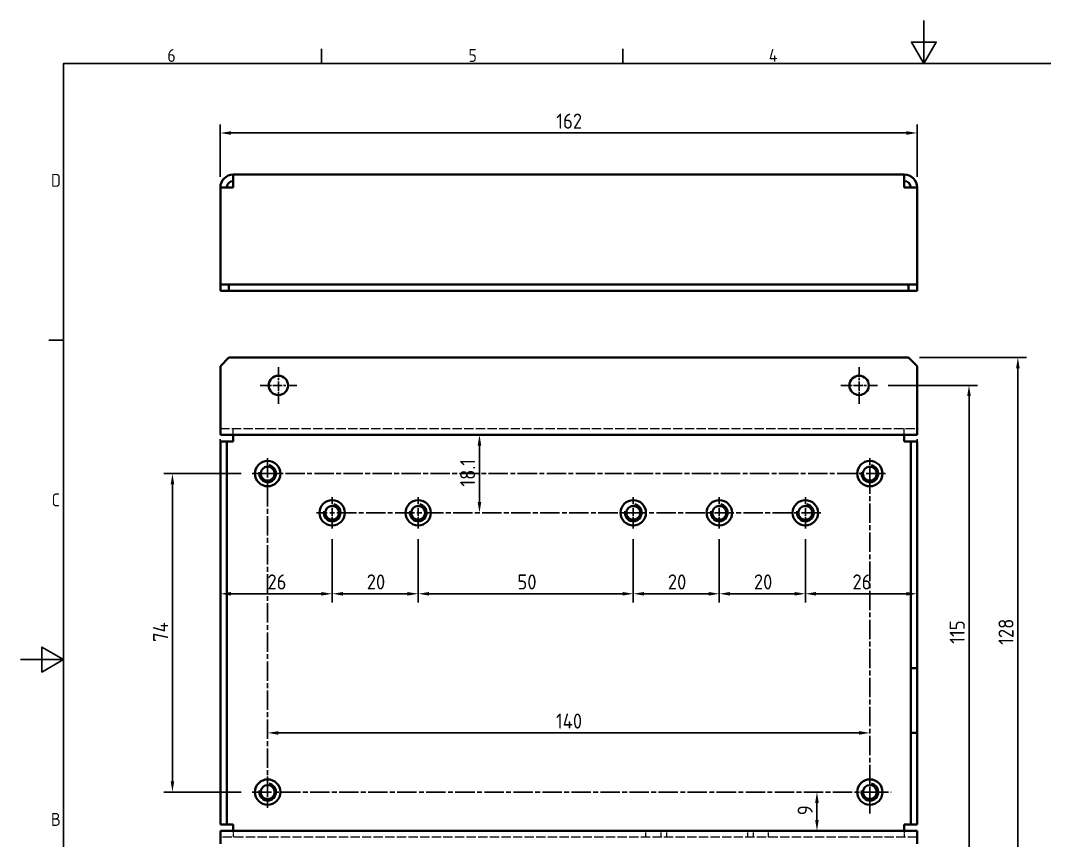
# Model space of a CAD drawing. Header units: millimetres. Extents: x 0 to 420, y 0 to 297.
# Drawn here: x 0 to 238.1, y 106.5 to 297 of the extents above; entities that cross this region are included whole.
import ezdxf

# ---------------------------------------------------------------- set-up
doc = ezdxf.new("R2010")
doc.units = ezdxf.units.MM
doc.linetypes.add('CHAIN', pattern=[0.3543, 0.2362, -0.0295, 0.0591, -0.0295])
doc.linetypes.add('DASHED', pattern=[0.2067, 0.1654, -0.0413])
doc.layers.get('0').update_dxf_attribs({"color": 3, "lineweight": 25})
for name, color, linetype, lineweight in [('가려진 것(ISO)', 2, 'DASHED', 18), ('가시적인 것(ISO)', 3, 'Continuous', 40), ('가시적인 좁은 것(ISO)', 3, 'Continuous', 35), ('경계(ISO)', 7, 'Continuous', 25), ('중심 표식(ISO)', 1, 'Continuous', 25), ('중심선(ISO)', 1, 'Continuous', 25), ('치수(ISO)', 2, 'Continuous', 25)]:
    doc.layers.add(name, color=color, linetype=linetype, lineweight=lineweight)
doc.styles.add('문자 텍스트_M2B', font='isocp.shx')
doc.styles.add('치수 텍스트_PSTEK_POSCO', font='isocp.shx')
doc.dimstyles.new('치수_PSTEK_POSCO', dxfattribs={"dimtxt": 3.5, "dimasz": 2.5, "dimexe": 2, "dimexo": 2.5, "dimgap": 1, "dimtad": 1, "dimrnd": 1e-08, "dimdsep": 46, "dimtxsty": '치수 텍스트_PSTEK_POSCO', "dimcen": 0.09, "dimdle": 10, "dimclrd": 7, "dimclre": 7, "dimclrt": 2, "dimadec": 1, "dimazin": 2, "dimtfac": 1, "dimtmove": 0, "dimatfit": 3, "dimfxl": 0, "dimtolj": 1, "dimlwd": -1, "dimlwe": -1, "dimarcsym": 0})

# ---------------------------------------------------------------- blocks, each defined once
blk = doc.blocks.new('경계 Default Border')
at = {"layer": '경계(ISO)'}
for p, q in [((70, 287), (70, 290.4)), ((140, 287), (140, 290.4)), ((10, 222.75), (6.6, 222.75))]:
    blk.add_line(p, q, dxfattribs=at)
at = {"layer": '경계(ISO)', "flags": 128}
for points in [[(210, 297), (210, 287), (207.11, 292), (212.89, 292), (210, 287)], [(10, 10), (10, 287), (410, 287), (410, 10), (10, 10)], [(0, 148.5), (10, 148.5), (5, 151.39), (5, 145.61), (10, 148.5)]]:
    blk.add_lwpolyline(points, dxfattribs=at)
at = {"layer": '경계(ISO)', "color": 2, "char_height": 3, "attachment_point": 7, "style": '문자 텍스트_M2B'}
for s, insert in [('6', (34.14, 287.37)), ('5', (104.14, 287.37)), ('4', (173.97, 287.4)), ('D', (7.08, 258.35)), ('C', (7.24, 184.1)), ('B', (7.08, 109.85))]:
    blk.add_mtext(s, dxfattribs=dict(at, insert=insert))
blk = doc.blocks.new('*D21')
at = {"layer": 'Defpoints', "color": 0, "transparency": 16777216}
for p in [(202.41, 117.71), (185.16, 108.71), (208.46, 108.71)]:
    blk.add_point(p, dxfattribs=at)
at = {"layer": '치수(ISO)', "color": 7, "transparency": 16777216}
blk.add_line((185.16, 115.21), (185.16, 111.21), dxfattribs=at)
for points in [[(184.74, 115.21), (185.57, 115.21), (185.16, 117.71)], [(184.74, 111.21), (185.57, 111.21), (185.16, 108.71)]]:
    blk.add_solid(points, dxfattribs=at)
at = {"layer": '치수(ISO)', "color": 2, "transparency": 16777216, "insert": (182.41, 112.33), "char_height": 3.5, "attachment_point": 4, "rotation": 90, "style": '치수 텍스트_PSTEK_POSCO'}
blk.add_mtext('\\A1;9', dxfattribs=at)
blk = doc.blocks.new('*D22')
at = {"layer": 'Defpoints', "color": 0, "transparency": 16777216}
for p in [(46.46, 200.71), (68.84, 182.61), (106.7, 182.61)]:
    blk.add_point(p, dxfattribs=at)
at = {"layer": '치수(ISO)', "color": 7, "transparency": 16777216}
blk.add_line((106.7, 198.21), (106.7, 185.11), dxfattribs=at)
for points in [[(106.29, 198.21), (107.12, 198.21), (106.7, 200.71)], [(106.29, 185.11), (107.12, 185.11), (106.7, 182.61)]]:
    blk.add_solid(points, dxfattribs=at)
at = {"layer": '치수(ISO)', "color": 2, "transparency": 16777216, "insert": (103.95, 188.68), "char_height": 3.5, "attachment_point": 4, "rotation": 90, "style": '치수 텍스트_PSTEK_POSCO'}
blk.add_mtext('\\A1;18.1', dxfattribs=at)
blk = doc.blocks.new('*D23')
at = {"layer": 'Defpoints', "color": 0, "transparency": 16777216}
for p in [(208.46, 202.21), (182.46, 178.99), (182.46, 163.79)]:
    blk.add_point(p, dxfattribs=at)
at = {"layer": '치수(ISO)', "color": 7, "transparency": 16777216}
for p, q in [((208.46, 199.71), (208.46, 161.79)), ((182.46, 176.49), (182.46, 161.79)), ((205.96, 163.79), (184.96, 163.79))]:
    blk.add_line(p, q, dxfattribs=at)
for points in [[(184.96, 164.2), (184.96, 163.37), (182.46, 163.79)], [(205.96, 164.2), (205.96, 163.37), (208.46, 163.79)]]:
    blk.add_solid(points, dxfattribs=at)
at = {"layer": '치수(ISO)', "color": 2, "transparency": 16777216, "insert": (193.41, 166.54), "char_height": 3.5, "attachment_point": 4, "style": '치수 텍스트_PSTEK_POSCO'}
blk.add_mtext('\\A1;26', dxfattribs=at)
blk = doc.blocks.new('*D24')
at = {"layer": 'Defpoints', "color": 0, "transparency": 16777216}
for p in [(162.46, 178.99), (182.46, 178.99), (162.46, 163.79)]:
    blk.add_point(p, dxfattribs=at)
at = {"layer": '치수(ISO)', "color": 7, "transparency": 16777216}
for p, q in [((162.46, 176.49), (162.46, 161.79)), ((182.46, 176.49), (182.46, 161.79)), ((179.96, 163.79), (164.96, 163.79))]:
    blk.add_line(p, q, dxfattribs=at)
for points in [[(164.96, 164.2), (164.96, 163.37), (162.46, 163.79)], [(179.96, 164.2), (179.96, 163.37), (182.46, 163.79)]]:
    blk.add_solid(points, dxfattribs=at)
at = {"layer": '치수(ISO)', "color": 2, "transparency": 16777216, "insert": (170.49, 166.54), "char_height": 3.5, "attachment_point": 4, "style": '치수 텍스트_PSTEK_POSCO'}
blk.add_mtext('\\A1;20', dxfattribs=at)
blk = doc.blocks.new('*D25')
at = {"layer": 'Defpoints', "color": 0, "transparency": 16777216}
for p in [(142.46, 178.99), (162.46, 178.99), (142.46, 163.79)]:
    blk.add_point(p, dxfattribs=at)
at = {"layer": '치수(ISO)', "color": 7, "transparency": 16777216}
for p, q in [((142.46, 176.49), (142.46, 161.79)), ((162.46, 176.49), (162.46, 161.79)), ((159.96, 163.79), (144.96, 163.79))]:
    blk.add_line(p, q, dxfattribs=at)
for points in [[(144.96, 164.2), (144.96, 163.37), (142.46, 163.79)], [(159.96, 164.2), (159.96, 163.37), (162.46, 163.79)]]:
    blk.add_solid(points, dxfattribs=at)
at = {"layer": '치수(ISO)', "color": 2, "transparency": 16777216, "insert": (150.49, 166.54), "char_height": 3.5, "attachment_point": 4, "style": '치수 텍스트_PSTEK_POSCO'}
blk.add_mtext('\\A1;20', dxfattribs=at)
blk = doc.blocks.new('*D26')
at = {"layer": 'Defpoints', "color": 0, "transparency": 16777216}
for p in [(92.46, 178.99), (142.46, 178.99), (92.46, 163.79)]:
    blk.add_point(p, dxfattribs=at)
at = {"layer": '치수(ISO)', "color": 7, "transparency": 16777216}
for p, q in [((92.46, 176.49), (92.46, 161.79)), ((142.46, 176.49), (142.46, 161.79)), ((139.96, 163.79), (94.96, 163.79))]:
    blk.add_line(p, q, dxfattribs=at)
for points in [[(94.96, 164.2), (94.96, 163.37), (92.46, 163.79)], [(139.96, 164.2), (139.96, 163.37), (142.46, 163.79)]]:
    blk.add_solid(points, dxfattribs=at)
at = {"layer": '치수(ISO)', "color": 2, "transparency": 16777216, "insert": (115.53, 166.54), "char_height": 3.5, "attachment_point": 4, "style": '치수 텍스트_PSTEK_POSCO'}
blk.add_mtext('\\A1;50', dxfattribs=at)
blk = doc.blocks.new('*D27')
at = {"layer": 'Defpoints', "color": 0, "transparency": 16777216}
for p in [(72.46, 178.99), (92.46, 178.99), (72.46, 163.79)]:
    blk.add_point(p, dxfattribs=at)
at = {"layer": '치수(ISO)', "color": 7, "transparency": 16777216}
for p, q in [((72.46, 176.49), (72.46, 161.79)), ((92.46, 176.49), (92.46, 161.79)), ((89.96, 163.79), (74.96, 163.79))]:
    blk.add_line(p, q, dxfattribs=at)
for points in [[(74.96, 164.2), (74.96, 163.37), (72.46, 163.79)], [(89.96, 164.2), (89.96, 163.37), (92.46, 163.79)]]:
    blk.add_solid(points, dxfattribs=at)
at = {"layer": '치수(ISO)', "color": 2, "transparency": 16777216, "insert": (80.49, 166.54), "char_height": 3.5, "attachment_point": 4, "style": '치수 텍스트_PSTEK_POSCO'}
blk.add_mtext('\\A1;20', dxfattribs=at)
blk = doc.blocks.new('*D28')
at = {"layer": 'Defpoints', "color": 0, "transparency": 16777216}
for p in [(46.46, 202.21), (72.46, 178.99), (46.46, 163.79)]:
    blk.add_point(p, dxfattribs=at)
at = {"layer": '치수(ISO)', "color": 7, "transparency": 16777216}
for p, q in [((46.46, 199.71), (46.46, 161.79)), ((72.46, 176.49), (72.46, 161.79)), ((69.96, 163.79), (48.96, 163.79))]:
    blk.add_line(p, q, dxfattribs=at)
for points in [[(48.96, 164.2), (48.96, 163.37), (46.46, 163.79)], [(69.96, 164.2), (69.96, 163.37), (72.46, 163.79)]]:
    blk.add_solid(points, dxfattribs=at)
at = {"layer": '치수(ISO)', "color": 2, "transparency": 16777216, "insert": (57.41, 166.54), "char_height": 3.5, "attachment_point": 4, "style": '치수 텍스트_PSTEK_POSCO'}
blk.add_mtext('\\A1;26', dxfattribs=at)
blk = doc.blocks.new('*D33')
at = {"layer": 'Defpoints', "color": 0, "transparency": 16777216}
for p in [(208.46, 270.86), (46.46, 258.18), (208.46, 258.18)]:
    blk.add_point(p, dxfattribs=at)
at = {"layer": '치수(ISO)', "color": 7, "transparency": 16777216}
for p, q in [((46.46, 260.68), (46.46, 272.86)), ((208.46, 260.68), (208.46, 272.86)), ((48.96, 270.86), (205.96, 270.86))]:
    blk.add_line(p, q, dxfattribs=at)
for points in [[(48.96, 271.28), (48.96, 270.44), (46.46, 270.86)], [(205.96, 271.28), (205.96, 270.44), (208.46, 270.86)]]:
    blk.add_solid(points, dxfattribs=at)
at = {"layer": '치수(ISO)', "color": 2, "transparency": 16777216, "insert": (124.56, 273.61), "char_height": 3.5, "attachment_point": 4, "style": '치수 텍스트_PSTEK_POSCO'}
blk.add_mtext('\\A1;162', dxfattribs=at)
blk = doc.blocks.new('*D34')
at = {"layer": 'Defpoints', "color": 0, "transparency": 16777216}
for p in [(197.46, 131.46), (57.46, 117.71), (197.46, 112.76)]:
    blk.add_point(p, dxfattribs=at)
at = {"layer": '치수(ISO)', "color": 7, "transparency": 16777216}
blk.add_line((59.96, 131.46), (194.96, 131.46), dxfattribs=at)
for points in [[(59.96, 131.87), (59.96, 131.04), (57.46, 131.46)], [(194.96, 131.87), (194.96, 131.04), (197.46, 131.46)]]:
    blk.add_solid(points, dxfattribs=at)
at = {"layer": '치수(ISO)', "color": 2, "transparency": 16777216, "insert": (124.48, 134.21), "char_height": 3.5, "attachment_point": 4, "style": '치수 텍스트_PSTEK_POSCO'}
blk.add_mtext('\\A1;140', dxfattribs=at)
blk = doc.blocks.new('*D38')
at = {"layer": 'Defpoints', "color": 0, "transparency": 16777216}
for p in [(199.21, 212.21), (220.51, 212.21), (199.21, 97.21)]:
    blk.add_point(p, dxfattribs=at)
at = {"layer": '치수(ISO)', "color": 7, "transparency": 16777216}
for p, q in [((201.71, 212.21), (222.51, 212.21)), ((220.51, 99.71), (220.51, 209.71)), ((201.71, 97.21), (222.51, 97.21))]:
    blk.add_line(p, q, dxfattribs=at)
for points in [[(220.09, 209.71), (220.92, 209.71), (220.51, 212.21)], [(220.09, 99.71), (220.92, 99.71), (220.51, 97.21)]]:
    blk.add_solid(points, dxfattribs=at)
at = {"layer": '치수(ISO)', "color": 2, "transparency": 16777216, "insert": (217.76, 152.18), "char_height": 3.5, "attachment_point": 4, "rotation": 90, "style": '치수 텍스트_PSTEK_POSCO'}
blk.add_mtext('\\A1;115', dxfattribs=at)
blk = doc.blocks.new('*D39')
at = {"layer": 'Defpoints', "color": 0, "transparency": 16777216}
for p in [(35.33, 191.71), (53.84, 191.71), (53.84, 117.71)]:
    blk.add_point(p, dxfattribs=at)
at = {"layer": '치수(ISO)', "color": 7, "transparency": 16777216}
for p, q in [((51.34, 191.71), (33.33, 191.71)), ((35.33, 120.21), (35.33, 189.21)), ((51.34, 117.71), (33.33, 117.71))]:
    blk.add_line(p, q, dxfattribs=at)
for points in [[(34.91, 189.21), (35.74, 189.21), (35.33, 191.71)], [(34.91, 120.21), (35.74, 120.21), (35.33, 117.71)]]:
    blk.add_solid(points, dxfattribs=at)
at = {"layer": '치수(ISO)', "color": 2, "transparency": 16777216, "insert": (32.58, 152.61), "char_height": 3.5, "attachment_point": 4, "rotation": 90, "style": '치수 텍스트_PSTEK_POSCO'}
blk.add_mtext('\\A1;74', dxfattribs=at)
blk = doc.blocks.new('*D42')
at = {"layer": 'Defpoints', "color": 0, "transparency": 16777216}
for p in [(206.46, 218.71), (206.46, 90.71), (231.86, 90.71)]:
    blk.add_point(p, dxfattribs=at)
at = {"layer": '치수(ISO)', "color": 7, "transparency": 16777216}
for p, q in [((208.96, 218.71), (233.86, 218.71)), ((231.86, 216.21), (231.86, 93.21)), ((208.96, 90.71), (233.86, 90.71))]:
    blk.add_line(p, q, dxfattribs=at)
for points in [[(231.45, 216.21), (232.28, 216.21), (231.86, 218.71)], [(231.45, 93.21), (232.28, 93.21), (231.86, 90.71)]]:
    blk.add_solid(points, dxfattribs=at)
at = {"layer": '치수(ISO)', "color": 2, "transparency": 16777216, "insert": (229.11, 151.91), "char_height": 3.5, "attachment_point": 4, "rotation": 90, "style": '치수 텍스트_PSTEK_POSCO'}
blk.add_mtext('\\A1;128', dxfattribs=at)

msp = doc.modelspace()

# ---------------------------------------------------------------- linework, layer by layer
at = {"layer": '가려진 것(ISO)', "ltscale": 13.062409}
for p, q in [((46.461, 202.207), (208.461, 202.207)), ((208.461, 107.207), (46.461, 107.207))]:
    msp.add_line(p, q, dxfattribs=at)
at = {"layer": '가려진 것(ISO)', "ltscale": 2.856945}
for p, q in [((49.461, 200.707), (49.461, 202.207)), ((205.461, 200.707), (205.461, 202.207)), ((49.461, 108.707), (49.461, 107.207)), ((145.411, 107.207), (145.411, 108.707)), ((148.911, 107.207), (148.911, 108.707)), ((150.255, 107.207), (150.255, 108.707)), ((169.068, 107.207), (169.068, 108.707)), ((170.411, 107.207), (170.411, 108.707)), ((173.911, 107.207), (173.911, 108.707)), ((205.461, 108.707), (205.461, 107.207))]:
    msp.add_line(p, q, dxfattribs=at)
at = {"layer": '가시적인 것(ISO)'}
for p, q in [((49.461, 258.182), (49.461, 261.182)), ((49.461, 261.182), (205.461, 261.182)), ((205.461, 261.182), (205.461, 258.182)), ((46.461, 237.182), (46.461, 258.182)), ((49.461, 258.182), (46.461, 258.182)), ((208.461, 258.182), (205.461, 258.182)), ((208.461, 258.182), (208.461, 237.182)), ((46.461, 235.682), (46.461, 237.182)), ((48.461, 235.682), (46.461, 235.682)), ((46.461, 235.682), (46.461, 234.182)), ((48.461, 234.182), (48.461, 235.682)), ((48.461, 235.682), (206.461, 235.682)), ((208.461, 235.682), (206.461, 235.682)), ((206.461, 235.682), (206.461, 234.182)), ((208.461, 235.682), (208.461, 237.182)), ((208.461, 234.182), (208.461, 235.682)), ((46.461, 234.182), (48.461, 234.182)), ((48.461, 234.182), (206.461, 234.182)), ((206.461, 234.182), (208.461, 234.182)), ((46.461, 216.707), (48.461, 218.707)), ((46.461, 203.707), (46.461, 216.707)), ((48.461, 218.707), (206.461, 218.707)), ((206.461, 218.707), (208.461, 216.707)), ((208.461, 216.707), (208.461, 203.707)), ((46.461, 203.707), (46.461, 200.707)), ((208.461, 200.707), (208.461, 203.707)), ((208.461, 200.707), (46.461, 200.707)), ((49.461, 200.707), (49.461, 199.207)), ((205.461, 199.207), (205.461, 200.707)), ((47.961, 199.207), (46.461, 199.207)), ((46.461, 199.207), (46.461, 110.207)), ((47.961, 199.207), (47.961, 110.207)), ((47.961, 199.207), (49.461, 199.207)), ((206.961, 199.207), (205.461, 199.207)), ((206.961, 199.207), (208.461, 199.207)), ((206.961, 146.507), (206.961, 199.207)), ((208.461, 146.507), (208.461, 199.207)), ((206.961, 146.507), (208.461, 146.507)), ((206.961, 131.507), (206.961, 146.507)), ((208.461, 146.507), (208.461, 131.507)), ((208.461, 131.507), (206.961, 131.507)), ((206.961, 110.207), (206.961, 131.507)), ((208.461, 110.207), (208.461, 131.507)), ((47.961, 110.207), (46.461, 110.207)), ((47.961, 110.207), (49.461, 110.207)), ((49.461, 110.207), (49.461, 108.707)), ((206.961, 110.207), (205.461, 110.207)), ((205.461, 108.707), (205.461, 110.207)), ((206.961, 110.207), (208.461, 110.207)), ((46.461, 108.707), (208.461, 108.707)), ((46.461, 108.707), (46.461, 105.707)), ((208.461, 105.707), (208.461, 108.707))]:
    msp.add_line(p, q, dxfattribs=at)
for centre, radius in [((59.961, 212.207), 2.25), ((194.961, 212.207), 2.25), ((57.461, 191.707), 2.95), ((57.461, 191.707), 1.621), ((197.461, 191.707), 2.95), ((197.461, 191.707), 1.621), ((72.461, 182.607), 2.95), ((72.461, 182.607), 1.621), ((92.461, 182.607), 2.95), ((92.461, 182.607), 1.621), ((142.461, 182.607), 2.95), ((142.461, 182.607), 1.621), ((162.461, 182.607), 2.95), ((162.461, 182.607), 1.621), ((182.461, 182.607), 2.95), ((182.461, 182.607), 1.621), ((57.461, 117.707), 2.95), ((57.461, 117.707), 1.621), ((197.461, 117.707), 2.95), ((197.461, 117.707), 1.621)]:
    msp.add_circle(centre, radius, dxfattribs=at)
for centre, radius, start, end in [((49.461, 258.182), 3, 90, 180), ((49.461, 258.182), 1.5, 90, 180), ((205.461, 258.182), 3, 0, 90), ((205.461, 258.182), 1.5, 0, 90)]:
    msp.add_arc(centre, radius, start, end, dxfattribs=at)
at = {"layer": '가시적인 좁은 것(ISO)'}
for centre in [(57.461, 191.707), (197.461, 191.707), (72.461, 182.607), (92.461, 182.607), (142.461, 182.607), (162.461, 182.607), (182.461, 182.607), (57.461, 117.707), (197.461, 117.707)]:
    msp.add_arc(centre, 2, 170, 80, dxfattribs=at)
at = {"layer": '중심 표식(ISO)', "linetype": 'CHAIN', "ltscale": 9.445163}
for p, q in [((59.961, 216.457), (59.961, 207.957)), ((194.961, 216.457), (194.961, 207.957)), ((64.211, 212.207), (55.711, 212.207)), ((199.211, 212.207), (190.711, 212.207))]:
    msp.add_line(p, q, dxfattribs=at)
at = {"layer": '중심 표식(ISO)', "linetype": 'CHAIN', "ltscale": 8.047264}
for p, q in [((197.461, 188.086), (197.461, 195.328)), ((61.082, 191.707), (53.84, 191.707)), ((72.461, 178.986), (72.461, 186.228)), ((92.461, 178.986), (92.461, 186.228)), ((142.461, 178.986), (142.461, 186.228)), ((162.461, 178.986), (162.461, 186.228)), ((182.461, 178.986), (182.461, 186.228)), ((57.461, 121.328), (57.461, 114.086))]:
    msp.add_line(p, q, dxfattribs=at)
at = {"layer": '중심 표식(ISO)', "linetype": 'CHAIN', "ltscale": 11.000854}
msp.add_line((197.461, 122.657), (197.461, 112.757), dxfattribs=at)
at = {"layer": '중심선(ISO)', "linetype": 'CHAIN', "ltscale": 19.051651}
for p, q in [((57.461, 195.328), (57.461, 114.086)), ((197.461, 112.757), (197.461, 195.328)), ((201.082, 191.707), (53.84, 191.707)), ((186.082, 182.607), (68.84, 182.607)), ((53.84, 117.707), (202.411, 117.707))]:
    msp.add_line(p, q, dxfattribs=at)

# ---------------------------------------------------------------- block references
msp.add_blockref('경계 Default Border', (0, 0))

# ---------------------------------------------------------------- dimensions: what is measured, and where the dimension line sits
at = {"layer": '치수(ISO)', "color": 7}
dim = msp.add_linear_dim(base=(208.461, 270.86), p1=(46.461, 258.182), p2=(208.461, 258.182), dimstyle='치수_PSTEK_POSCO', override={"dimdec": 2, "dimtp": 0, "dimtm": 0, "dimtdec": 2, "dimtofl": 0, "dimatfit": 1}, dxfattribs=at)
dim.commit()
dim.dimension.update_dxf_attribs({"geometry": '*D33', "text_midpoint": (127.461, 270.86), "dimtype": 160})
for base, p1, p2, angle, override, picture, middle in [((231.862, 90.707), (206.461, 218.707), (206.461, 90.707), 270, {"dimdec": 2, "dimtp": 0, "dimtm": 0, "dimtdec": 2, "dimtofl": 0, "dimatfit": 1}, '*D42', (231.862, 154.707)), ((220.506, 212.207), (199.211, 97.207), (199.211, 212.207), 90, {"dimdec": 2, "dimtp": 0, "dimtm": 0, "dimtdec": 2, "dimtofl": 0, "dimatfit": 1}, '*D38', (220.506, 154.707)), ((46.461, 163.786), (72.461, 178.986), (46.461, 202.207), 180, {"dimdec": 2, "dimtp": 0, "dimtm": 0, "dimtdec": 2, "dimtofl": 0, "dimatfit": 1}, '*D28', (59.461, 163.786)), ((106.702, 182.607), (46.461, 200.707), (68.84, 182.607), 90, {"dimdec": 2, "dimse1": 1, "dimse2": 1, "dimtp": 0, "dimtm": 0, "dimtdec": 2, "dimtofl": 0, "dimatfit": 1}, '*D22', (106.702, 191.657)), ((182.461, 163.786), (208.461, 202.207), (182.461, 178.986), 180, {"dimdec": 2, "dimtp": 0, "dimtm": 0, "dimtdec": 2, "dimtofl": 0, "dimatfit": 1}, '*D23', (195.461, 163.786)), ((35.326, 191.707), (53.84, 117.707), (53.84, 191.707), 90, {"dimdec": 2, "dimtp": 0, "dimtm": 0, "dimtdec": 2, "dimtofl": 0, "dimatfit": 1}, '*D39', (35.326, 154.707)), ((72.461, 163.786), (92.461, 178.986), (72.461, 178.986), 180, {"dimdec": 2, "dimtp": 0, "dimtm": 0, "dimtdec": 2, "dimtofl": 0, "dimatfit": 1}, '*D27', (82.461, 163.786)), ((92.461, 163.786), (142.461, 178.986), (92.461, 178.986), 180, {"dimdec": 2, "dimtp": 0, "dimtm": 0, "dimtdec": 2, "dimtofl": 0, "dimatfit": 1}, '*D26', (117.461, 163.786)), ((142.461, 163.786), (162.461, 178.986), (142.461, 178.986), 180, {"dimdec": 2, "dimtp": 0, "dimtm": 0, "dimtdec": 2, "dimtofl": 0, "dimatfit": 1}, '*D25', (152.461, 163.786)), ((162.461, 163.786), (182.461, 178.986), (162.461, 178.986), 180, {"dimdec": 2, "dimtp": 0, "dimtm": 0, "dimtdec": 2, "dimtofl": 0, "dimatfit": 1}, '*D24', (172.461, 163.786)), ((197.461, 131.456), (57.461, 117.707), (197.461, 112.757), 180, {"dimdec": 2, "dimse1": 1, "dimse2": 1, "dimtp": 0, "dimtm": 0, "dimtdec": 2, "dimtofl": 0, "dimatfit": 1}, '*D34', (127.461, 131.456)), ((185.156, 108.707), (202.411, 117.707), (208.461, 108.707), 90, {"dimdec": 2, "dimse1": 1, "dimse2": 1, "dimtp": 0, "dimtm": 0, "dimtdec": 2, "dimtofl": 0, "dimatfit": 1}, '*D21', (185.156, 113.217))]:
    dim = msp.add_linear_dim(base=base, p1=p1, p2=p2, angle=angle, dimstyle='치수_PSTEK_POSCO', override=override, dxfattribs=at)
    dim.commit()
    dim.dimension.update_dxf_attribs({"geometry": picture, "text_midpoint": middle, "dimtype": 160})

doc.saveas('drawing.dxf')
